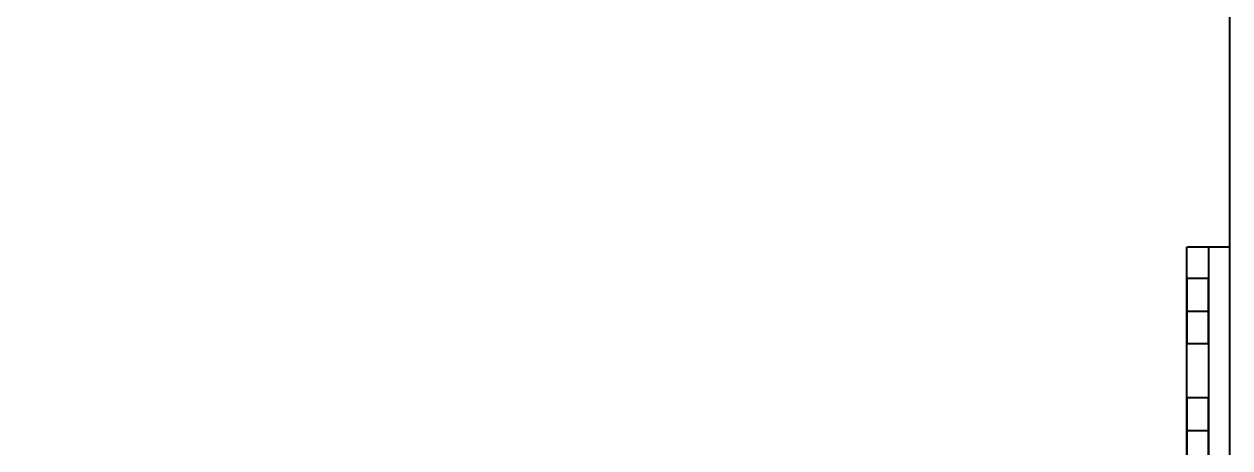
# Model space of a CAD drawing. Header units: inches. Extents: x -422522 to 22891, y -2973 to 414515.
# Drawn here: x 22607.7 to 22891.2, y 4909.8 to 5009.3 of the extents above; entities that cross this region are included whole.
import ezdxf

# ---------------------------------------------------------------- set-up
doc = ezdxf.new("R2010")
doc.units = ezdxf.units.IN
doc.header["$MEASUREMENT"] = 0
doc.layers.get('0').update_dxf_attribs({"lineweight": 40})

msp = doc.modelspace()

# ---------------------------------------------------------------- linework, layer by layer
for p, q in [((22891.21736, 4856.92675), (22891.18456, 5056.92675)), ((22891.20096, 4956.92675), (22881.0955, 4956.92509)), ((22881.10843, 4878.13237), (22881.0955, 4956.92509)), ((22881.09796, 4941.95055), (22886.20341, 4941.95138)), ((22881.10256, 4913.87055), (22886.20802, 4913.87138))]:
    msp.add_line(p, q)
msp.add_lwpolyline([(22886.20096, 4956.92593), (22886.24032, 4716.95866), (22236.24033, 4716.85204)])
for points in [[(22881.0967, 4949.60873), (22881.09922, 4934.29236), (22886.20467, 4934.2932), (22886.20216, 4949.60957)], [(22881.10131, 4921.52873), (22881.10382, 4906.21237), (22886.20928, 4906.2132), (22886.20676, 4921.52957)]]:
    msp.add_lwpolyline(points, close=True)

doc.saveas('drawing.dxf')
